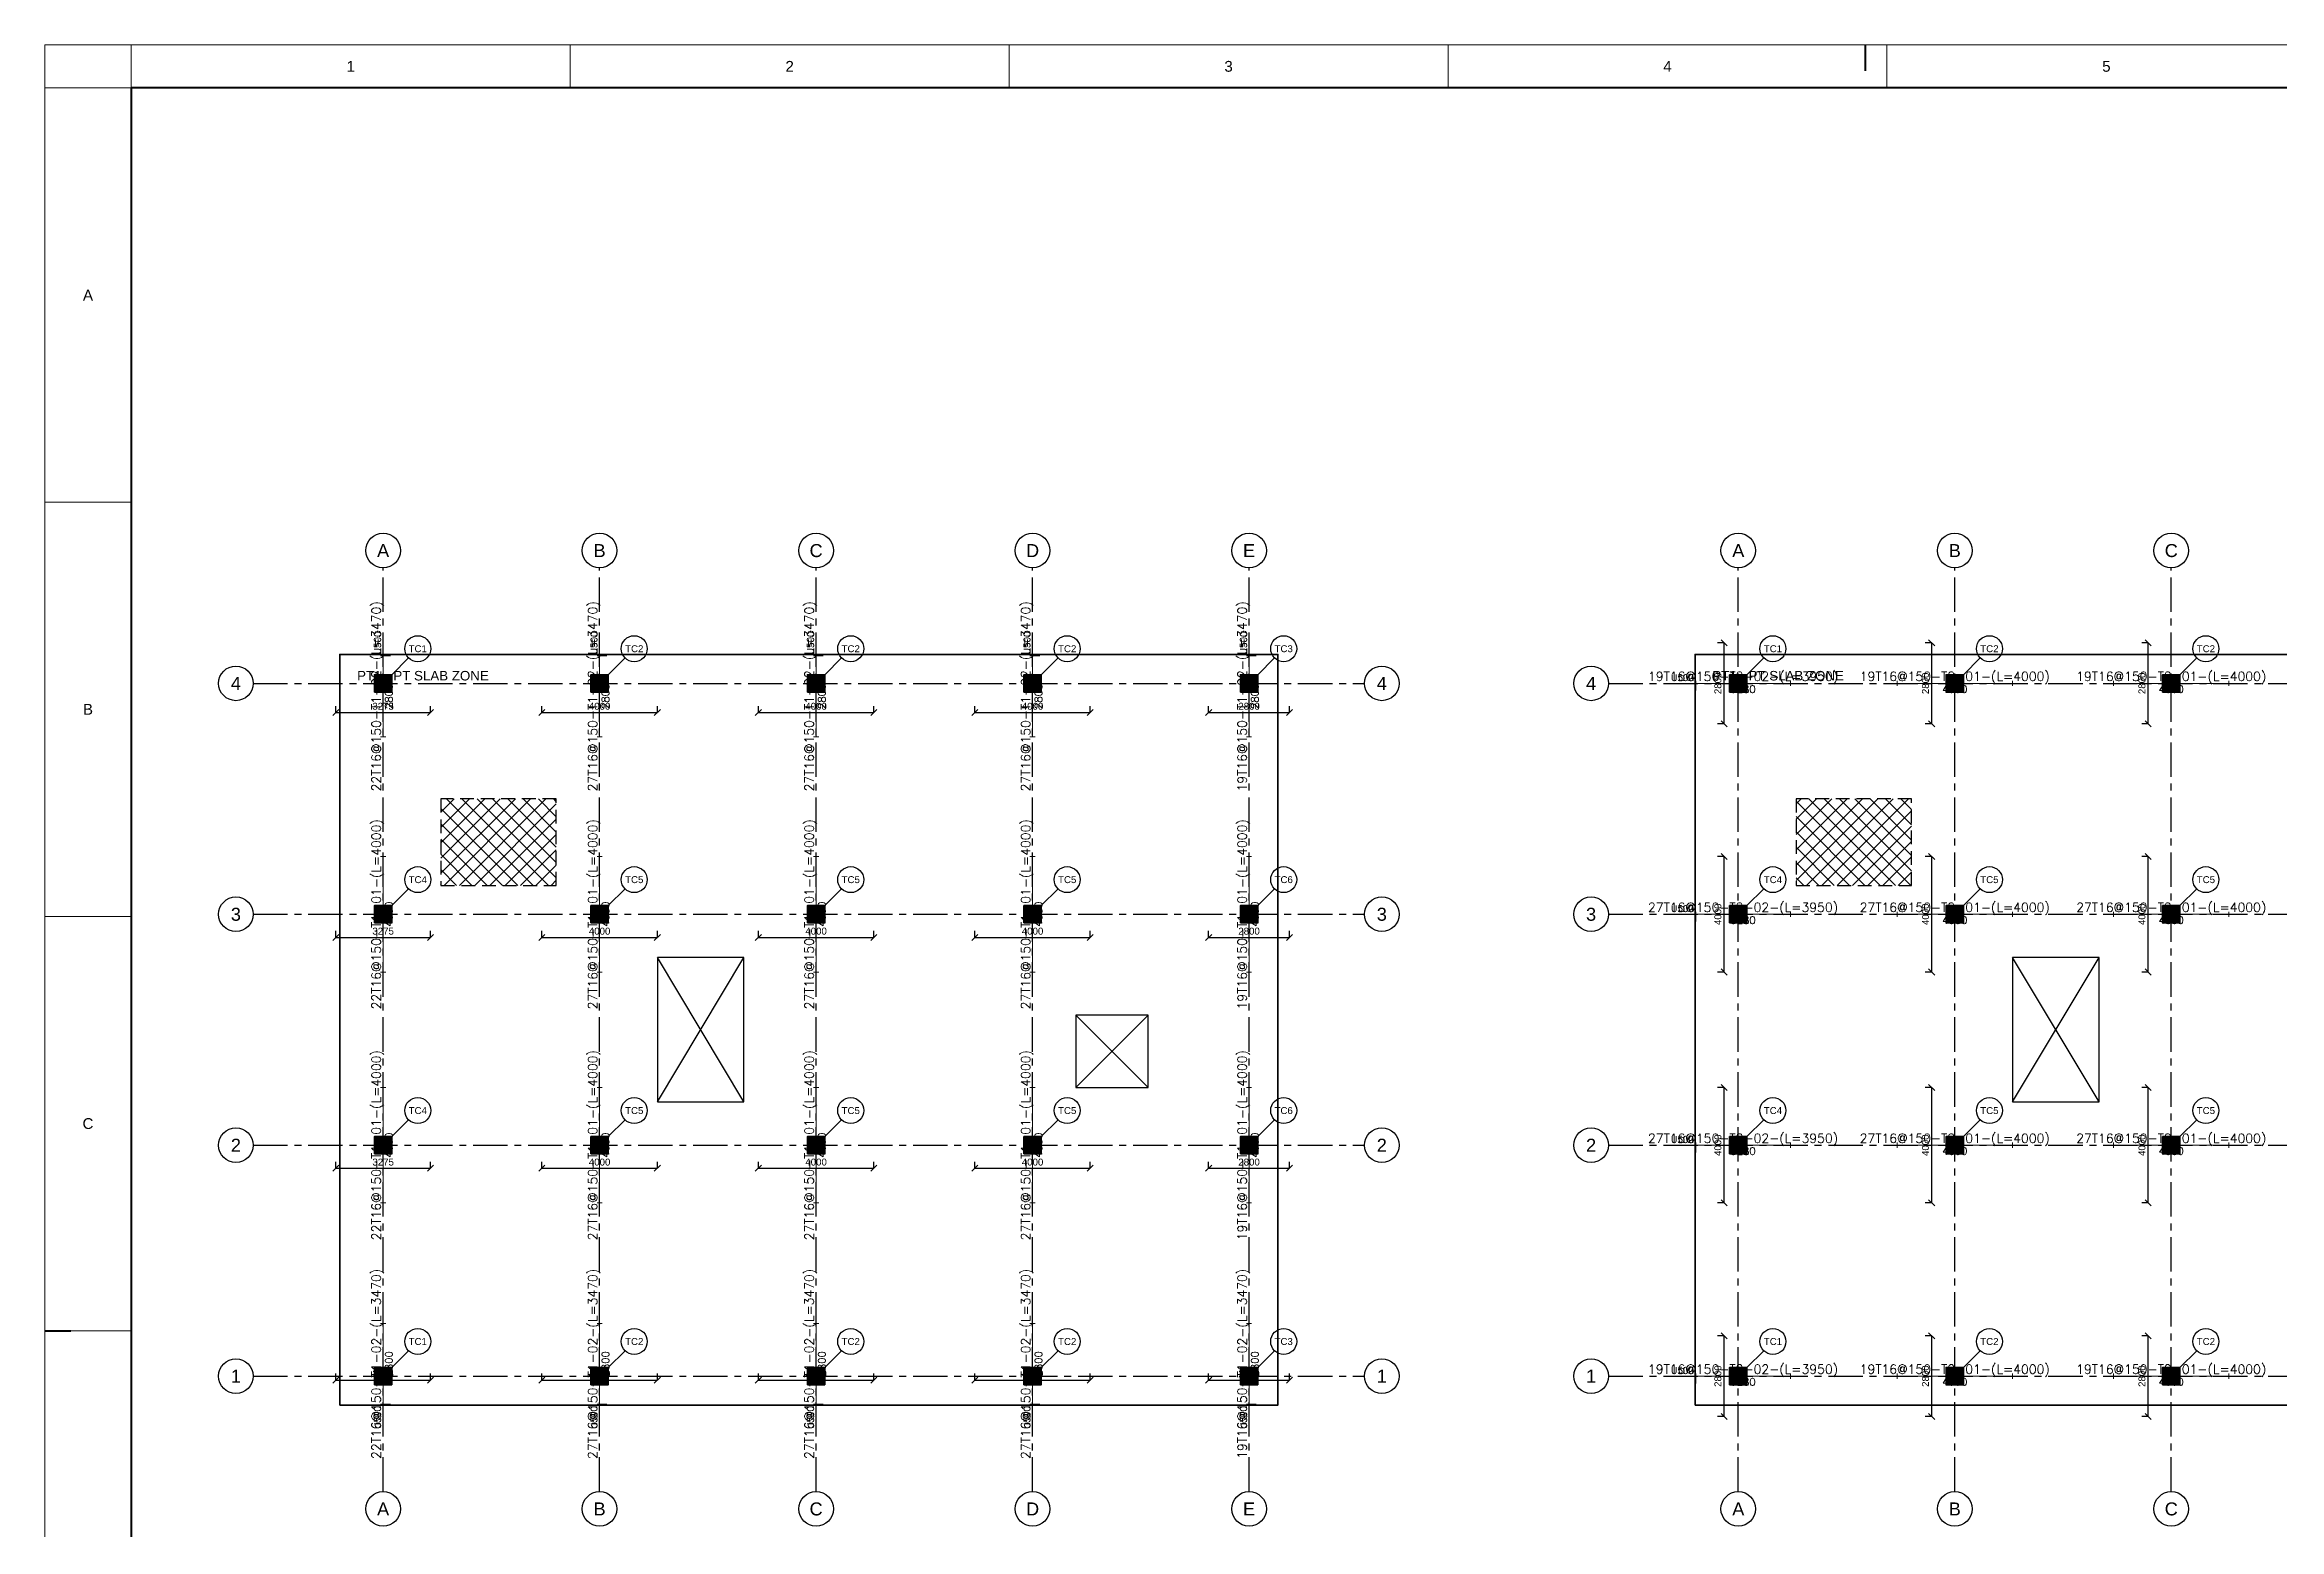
# Model space of a CAD drawing. Header units: millimetres. Extents: x 0 to 126150, y 0 to 89100.
# Drawn here: x 0 to 77418, y 37669 to 89100 of the extents above; entities that cross this region are included whole.
import ezdxf
from ezdxf.enums import TextEntityAlignment as Align

# ---------------------------------------------------------------- set-up
doc = ezdxf.new("R2010")
doc.units = ezdxf.units.MM
doc.header["$LTSCALE"] = 37.5
for name, pattern in [('CENTER', [50.8, 31.75, -6.35, 6.35, -6.35]), ('DASHDOT', [25.4, 12.7, -6.35, 0, -6.35]), ('DASHED', [19.05, 12.7, -6.35])]:
    doc.linetypes.add(name, pattern=pattern)
doc.layers.get('0').update_dxf_attribs({"linetype": 'CONTINUOUS'})
for name, color, linetype in [('SPAN-CALLOUT', 3, 'CONTINUOUS'), ('SPAN-COL-HATCH', 8, 'CONTINUOUS'), ('SPAN-DIM', 8, 'CONTINUOUS'), ('SPAN-GRID', 8, 'CENTER'), ('SPAN-GRID-BUBBLE', 8, 'CONTINUOUS'), ('SPAN-OPENING', 6, 'CONTINUOUS'), ('SPAN-PT-ZONE', 4, 'DASHDOT'), ('SPAN-RB-TEXT', 7, 'CONTINUOUS'), ('SPAN-TEXT', 7, 'CONTINUOUS'), ('SPAN-VOID', 30, 'DASHED'), ('SPAN-VOID-HATCH', 30, 'CONTINUOUS')]:
    doc.layers.add(name, color=color, linetype=linetype)
for name, color, linetype, lineweight in [('SPAN-COL', 7, 'CONTINUOUS', 35), ('SPAN-RB-T1', 6, 'CONTINUOUS', 20), ('SPAN-RB-T2', 6, 'CONTINUOUS', 20), ('SPAN-SHEET-FRAME', 7, 'CONTINUOUS', 50), ('SPAN-SLAB-EDGE', 3, 'CONTINUOUS', 35)]:
    doc.layers.add(name, color=color, linetype=linetype, lineweight=lineweight)
doc.styles.add('SPAN-REBAR', font='romans.shx')
doc.styles.get("Standard").update_dxf_attribs({"font": 'arial.ttf'})

# ---------------------------------------------------------------- blocks, each defined once
blk = doc.blocks.new('FRAMING_REBAR_ADDITIONAL_AT_COLUMNS_L02')
at = {"layer": 'SPAN-COL-HATCH'}
h = blk.add_hatch(color=256, dxfattribs=at)
h.dxf.hatch_style = 1
h.paths.add_polyline_path([(11425, 66675), (12025, 66675), (12025, 67275), (11425, 67275)])
h = blk.add_hatch(color=256, dxfattribs=at)
h.dxf.hatch_style = 1
h.paths.add_polyline_path([(18925, 66675), (19525, 66675), (19525, 67275), (18925, 67275)])
h = blk.add_hatch(color=256, dxfattribs=at)
h.dxf.hatch_style = 1
h.paths.add_polyline_path([(26425, 66675), (27025, 66675), (27025, 67275), (26425, 67275)])
h = blk.add_hatch(color=256, dxfattribs=at)
h.dxf.hatch_style = 1
h.paths.add_polyline_path([(33925, 66675), (34525, 66675), (34525, 67275), (33925, 67275)])
h = blk.add_hatch(color=256, dxfattribs=at)
h.dxf.hatch_style = 1
h.paths.add_polyline_path([(41425, 66675), (42025, 66675), (42025, 67275), (41425, 67275)])
h = blk.add_hatch(color=256, dxfattribs=at)
h.dxf.hatch_style = 1
h.paths.add_polyline_path([(58375, 66675), (58975, 66675), (58975, 67275), (58375, 67275)])
h = blk.add_hatch(color=256, dxfattribs=at)
h.dxf.hatch_style = 1
h.paths.add_polyline_path([(65875, 66675), (66475, 66675), (66475, 67275), (65875, 67275)])
h = blk.add_hatch(color=256, dxfattribs=at)
h.dxf.hatch_style = 1
h.paths.add_polyline_path([(73375, 66675), (73975, 66675), (73975, 67275), (73375, 67275)])
h = blk.add_hatch(color=256, dxfattribs=at)
h.dxf.hatch_style = 1
h.paths.add_polyline_path([(11425, 58675), (12025, 58675), (12025, 59275), (11425, 59275)])
h = blk.add_hatch(color=256, dxfattribs=at)
h.dxf.hatch_style = 1
h.paths.add_polyline_path([(18925, 58675), (19525, 58675), (19525, 59275), (18925, 59275)])
h = blk.add_hatch(color=256, dxfattribs=at)
h.dxf.hatch_style = 1
h.paths.add_polyline_path([(26425, 58675), (27025, 58675), (27025, 59275), (26425, 59275)])
h = blk.add_hatch(color=256, dxfattribs=at)
h.dxf.hatch_style = 1
h.paths.add_polyline_path([(33925, 58675), (34525, 58675), (34525, 59275), (33925, 59275)])
h = blk.add_hatch(color=256, dxfattribs=at)
h.dxf.hatch_style = 1
h.paths.add_polyline_path([(41425, 58675), (42025, 58675), (42025, 59275), (41425, 59275)])
h = blk.add_hatch(color=256, dxfattribs=at)
h.dxf.hatch_style = 1
h.paths.add_polyline_path([(58375, 58675), (58975, 58675), (58975, 59275), (58375, 59275)])
h = blk.add_hatch(color=256, dxfattribs=at)
h.dxf.hatch_style = 1
h.paths.add_polyline_path([(65875, 58675), (66475, 58675), (66475, 59275), (65875, 59275)])
h = blk.add_hatch(color=256, dxfattribs=at)
h.dxf.hatch_style = 1
h.paths.add_polyline_path([(73375, 58675), (73975, 58675), (73975, 59275), (73375, 59275)])
h = blk.add_hatch(color=256, dxfattribs=at)
h.dxf.hatch_style = 1
h.paths.add_polyline_path([(11425, 50675), (12025, 50675), (12025, 51275), (11425, 51275)])
h = blk.add_hatch(color=256, dxfattribs=at)
h.dxf.hatch_style = 1
h.paths.add_polyline_path([(18925, 50675), (19525, 50675), (19525, 51275), (18925, 51275)])
h = blk.add_hatch(color=256, dxfattribs=at)
h.dxf.hatch_style = 1
h.paths.add_polyline_path([(26425, 50675), (27025, 50675), (27025, 51275), (26425, 51275)])
h = blk.add_hatch(color=256, dxfattribs=at)
h.dxf.hatch_style = 1
h.paths.add_polyline_path([(33925, 50675), (34525, 50675), (34525, 51275), (33925, 51275)])
h = blk.add_hatch(color=256, dxfattribs=at)
h.dxf.hatch_style = 1
h.paths.add_polyline_path([(41425, 50675), (42025, 50675), (42025, 51275), (41425, 51275)])
h = blk.add_hatch(color=256, dxfattribs=at)
h.dxf.hatch_style = 1
h.paths.add_polyline_path([(58375, 50675), (58975, 50675), (58975, 51275), (58375, 51275)])
h = blk.add_hatch(color=256, dxfattribs=at)
h.dxf.hatch_style = 1
h.paths.add_polyline_path([(65875, 50675), (66475, 50675), (66475, 51275), (65875, 51275)])
h = blk.add_hatch(color=256, dxfattribs=at)
h.dxf.hatch_style = 1
h.paths.add_polyline_path([(73375, 50675), (73975, 50675), (73975, 51275), (73375, 51275)])
h = blk.add_hatch(color=256, dxfattribs=at)
h.dxf.hatch_style = 1
h.paths.add_polyline_path([(11425, 42675), (12025, 42675), (12025, 43275), (11425, 43275)])
h = blk.add_hatch(color=256, dxfattribs=at)
h.dxf.hatch_style = 1
h.paths.add_polyline_path([(18925, 42675), (19525, 42675), (19525, 43275), (18925, 43275)])
h = blk.add_hatch(color=256, dxfattribs=at)
h.dxf.hatch_style = 1
h.paths.add_polyline_path([(26425, 42675), (27025, 42675), (27025, 43275), (26425, 43275)])
h = blk.add_hatch(color=256, dxfattribs=at)
h.dxf.hatch_style = 1
h.paths.add_polyline_path([(33925, 42675), (34525, 42675), (34525, 43275), (33925, 43275)])
h = blk.add_hatch(color=256, dxfattribs=at)
h.dxf.hatch_style = 1
h.paths.add_polyline_path([(41425, 42675), (42025, 42675), (42025, 43275), (41425, 43275)])
h = blk.add_hatch(color=256, dxfattribs=at)
h.dxf.hatch_style = 1
h.paths.add_polyline_path([(58375, 42675), (58975, 42675), (58975, 43275), (58375, 43275)])
h = blk.add_hatch(color=256, dxfattribs=at)
h.dxf.hatch_style = 1
h.paths.add_polyline_path([(65875, 42675), (66475, 42675), (66475, 43275), (65875, 43275)])
h = blk.add_hatch(color=256, dxfattribs=at)
h.dxf.hatch_style = 1
h.paths.add_polyline_path([(73375, 42675), (73975, 42675), (73975, 43275), (73375, 43275)])
at = {"layer": 'SPAN-VOID-HATCH'}
h = blk.add_hatch(dxfattribs=at)
h.set_pattern_fill('ANSI37', color=256, scale=118.11)
h.paths.add_polyline_path([(13725, 59975), (17725, 59975), (17725, 62975), (13725, 62975)])
h = blk.add_hatch(dxfattribs=at)
h.set_pattern_fill('ANSI37', color=256, scale=118.11)
h.paths.add_polyline_path([(60675, 59975), (64675, 59975), (64675, 62975), (60675, 62975)])
at = {"layer": 'SPAN-CALLOUT'}
for p, q in [((12606.802, 67856.802), (12025, 67275)), ((20106.802, 67856.802), (19525, 67275)), ((27606.802, 67856.802), (27025, 67275)), ((35106.802, 67856.802), (34525, 67275)), ((42606.802, 67856.802), (42025, 67275)), ((59556.802, 67856.802), (58975, 67275)), ((67056.802, 67856.802), (66475, 67275)), ((74556.802, 67856.802), (73975, 67275)), ((12606.802, 59856.802), (12025, 59275)), ((20106.802, 59856.802), (19525, 59275)), ((27606.802, 59856.802), (27025, 59275)), ((35106.802, 59856.802), (34525, 59275)), ((42606.802, 59856.802), (42025, 59275)), ((59556.802, 59856.802), (58975, 59275)), ((67056.802, 59856.802), (66475, 59275)), ((74556.802, 59856.802), (73975, 59275)), ((12606.802, 51856.802), (12025, 51275)), ((20106.802, 51856.802), (19525, 51275)), ((27606.802, 51856.802), (27025, 51275)), ((35106.802, 51856.802), (34525, 51275)), ((42606.802, 51856.802), (42025, 51275)), ((59556.802, 51856.802), (58975, 51275)), ((67056.802, 51856.802), (66475, 51275)), ((74556.802, 51856.802), (73975, 51275)), ((12606.802, 43856.802), (12025, 43275)), ((20106.802, 43856.802), (19525, 43275)), ((27606.802, 43856.802), (27025, 43275)), ((35106.802, 43856.802), (34525, 43275)), ((42606.802, 43856.802), (42025, 43275)), ((59556.802, 43856.802), (58975, 43275)), ((67056.802, 43856.802), (66475, 43275)), ((74556.802, 43856.802), (73975, 43275))]:
    blk.add_line(p, q, dxfattribs=at)
for centre in [(12925, 68175), (20425, 68175), (27925, 68175), (35425, 68175), (42925, 68175), (59875, 68175), (67375, 68175), (74875, 68175), (12925, 60175), (20425, 60175), (27925, 60175), (35425, 60175), (42925, 60175), (59875, 60175), (67375, 60175), (74875, 60175), (12925, 52175), (20425, 52175), (27925, 52175), (35425, 52175), (42925, 52175), (59875, 52175), (67375, 52175), (74875, 52175), (12925, 44175), (20425, 44175), (27925, 44175), (35425, 44175), (42925, 44175), (59875, 44175), (67375, 44175), (74875, 44175)]:
    blk.add_circle(centre, 450, dxfattribs=at)
at = {"layer": 'SPAN-COL'}
for points in [[(11425, 66675), (12025, 66675), (12025, 67275), (11425, 67275)], [(18925, 66675), (19525, 66675), (19525, 67275), (18925, 67275)], [(26425, 66675), (27025, 66675), (27025, 67275), (26425, 67275)], [(33925, 66675), (34525, 66675), (34525, 67275), (33925, 67275)], [(41425, 66675), (42025, 66675), (42025, 67275), (41425, 67275)], [(58375, 66675), (58975, 66675), (58975, 67275), (58375, 67275)], [(65875, 66675), (66475, 66675), (66475, 67275), (65875, 67275)], [(73375, 66675), (73975, 66675), (73975, 67275), (73375, 67275)], [(11425, 58675), (12025, 58675), (12025, 59275), (11425, 59275)], [(18925, 58675), (19525, 58675), (19525, 59275), (18925, 59275)], [(26425, 58675), (27025, 58675), (27025, 59275), (26425, 59275)], [(33925, 58675), (34525, 58675), (34525, 59275), (33925, 59275)], [(41425, 58675), (42025, 58675), (42025, 59275), (41425, 59275)], [(58375, 58675), (58975, 58675), (58975, 59275), (58375, 59275)], [(65875, 58675), (66475, 58675), (66475, 59275), (65875, 59275)], [(73375, 58675), (73975, 58675), (73975, 59275), (73375, 59275)], [(11425, 50675), (12025, 50675), (12025, 51275), (11425, 51275)], [(18925, 50675), (19525, 50675), (19525, 51275), (18925, 51275)], [(26425, 50675), (27025, 50675), (27025, 51275), (26425, 51275)], [(33925, 50675), (34525, 50675), (34525, 51275), (33925, 51275)], [(41425, 50675), (42025, 50675), (42025, 51275), (41425, 51275)], [(58375, 50675), (58975, 50675), (58975, 51275), (58375, 51275)], [(65875, 50675), (66475, 50675), (66475, 51275), (65875, 51275)], [(73375, 50675), (73975, 50675), (73975, 51275), (73375, 51275)], [(11425, 42675), (12025, 42675), (12025, 43275), (11425, 43275)], [(18925, 42675), (19525, 42675), (19525, 43275), (18925, 43275)], [(26425, 42675), (27025, 42675), (27025, 43275), (26425, 43275)], [(33925, 42675), (34525, 42675), (34525, 43275), (33925, 43275)], [(41425, 42675), (42025, 42675), (42025, 43275), (41425, 43275)], [(58375, 42675), (58975, 42675), (58975, 43275), (58375, 43275)], [(65875, 42675), (66475, 42675), (66475, 43275), (65875, 43275)], [(73375, 42675), (73975, 42675), (73975, 43275), (73375, 43275)]]:
    blk.add_lwpolyline(points, close=True, dxfattribs=at)
at = {"layer": 'SPAN-DIM'}
for p, q in [((58182.5, 68375), (57957.5, 68375)), ((58287.5, 68270), (58077.5, 68480)), ((58182.5, 65575), (58182.5, 68375)), ((65375, 68375), (65150, 68375)), ((65480, 68270), (65270, 68480)), ((65375, 65575), (65375, 68375)), ((72875, 68375), (72650, 68375)), ((72980, 68270), (72770, 68480)), ((72875, 65575), (72875, 68375)), ((9982.5, 65860), (10192.5, 66070)), ((10087.5, 65965), (10087.5, 66190)), ((10087.5, 65965), (13362.5, 65965)), ((13257.5, 65860), (13467.5, 66070)), ((13362.5, 65965), (13362.5, 66190)), ((17120, 65860), (17330, 66070)), ((17225, 65965), (17225, 66190)), ((17225, 65965), (21225, 65965)), ((21120, 65860), (21330, 66070)), ((21225, 65965), (21225, 66190)), ((24620, 65860), (24830, 66070)), ((24725, 65965), (24725, 66190)), ((24725, 65965), (28725, 65965)), ((28620, 65860), (28830, 66070)), ((28725, 65965), (28725, 66190)), ((32120, 65860), (32330, 66070)), ((32225, 65965), (32225, 66190)), ((32225, 65965), (36225, 65965)), ((36120, 65860), (36330, 66070)), ((36225, 65965), (36225, 66190)), ((40220, 65860), (40430, 66070)), ((40325, 65965), (40325, 66190)), ((40325, 65965), (43125, 65965)), ((43020, 65860), (43230, 66070)), ((43125, 65965), (43125, 66190)), ((58182.5, 65575), (57957.5, 65575)), ((58287.5, 65470), (58077.5, 65680)), ((65375, 65575), (65150, 65575)), ((65480, 65470), (65270, 65680)), ((72875, 65575), (72650, 65575)), ((72980, 65470), (72770, 65680)), ((58182.5, 60975), (57957.5, 60975)), ((58287.5, 60870), (58077.5, 61080)), ((58182.5, 56975), (58182.5, 60975)), ((65375, 60975), (65150, 60975)), ((65480, 60870), (65270, 61080)), ((65375, 56975), (65375, 60975)), ((72875, 60975), (72650, 60975)), ((72980, 60870), (72770, 61080)), ((72875, 56975), (72875, 60975)), ((9982.5, 58070), (10192.5, 58280)), ((10087.5, 58175), (10087.5, 58400)), ((10087.5, 58175), (13362.5, 58175)), ((13257.5, 58070), (13467.5, 58280)), ((13362.5, 58175), (13362.5, 58400)), ((17120, 58070), (17330, 58280)), ((17225, 58175), (17225, 58400)), ((17225, 58175), (21225, 58175)), ((21120, 58070), (21330, 58280)), ((21225, 58175), (21225, 58400)), ((24620, 58070), (24830, 58280)), ((24725, 58175), (24725, 58400)), ((24725, 58175), (28725, 58175)), ((28620, 58070), (28830, 58280)), ((28725, 58175), (28725, 58400)), ((32120, 58070), (32330, 58280)), ((32225, 58175), (32225, 58400)), ((32225, 58175), (36225, 58175)), ((36120, 58070), (36330, 58280)), ((36225, 58175), (36225, 58400)), ((40220, 58070), (40430, 58280)), ((40325, 58175), (40325, 58400)), ((40325, 58175), (43125, 58175)), ((43020, 58070), (43230, 58280)), ((43125, 58175), (43125, 58400)), ((58182.5, 56975), (57957.5, 56975)), ((58287.5, 56870), (58077.5, 57080)), ((65375, 56975), (65150, 56975)), ((65480, 56870), (65270, 57080)), ((72875, 56975), (72650, 56975)), ((72980, 56870), (72770, 57080)), ((58182.5, 52975), (57957.5, 52975)), ((58287.5, 52870), (58077.5, 53080)), ((58182.5, 48975), (58182.5, 52975)), ((65375, 52975), (65150, 52975)), ((65480, 52870), (65270, 53080)), ((65375, 48975), (65375, 52975)), ((72875, 52975), (72650, 52975)), ((72980, 52870), (72770, 53080)), ((72875, 48975), (72875, 52975)), ((10087.5, 50175), (10087.5, 50400)), ((13362.5, 50175), (13362.5, 50400)), ((17225, 50175), (17225, 50400)), ((21225, 50175), (21225, 50400)), ((24725, 50175), (24725, 50400)), ((28725, 50175), (28725, 50400)), ((32225, 50175), (32225, 50400)), ((36225, 50175), (36225, 50400)), ((40325, 50175), (40325, 50400)), ((43125, 50175), (43125, 50400)), ((9982.5, 50070), (10192.5, 50280)), ((10087.5, 50175), (13362.5, 50175)), ((13257.5, 50070), (13467.5, 50280)), ((17120, 50070), (17330, 50280)), ((17225, 50175), (21225, 50175)), ((21120, 50070), (21330, 50280)), ((24620, 50070), (24830, 50280)), ((24725, 50175), (28725, 50175)), ((28620, 50070), (28830, 50280)), ((32120, 50070), (32330, 50280)), ((32225, 50175), (36225, 50175)), ((36120, 50070), (36330, 50280)), ((40220, 50070), (40430, 50280)), ((40325, 50175), (43125, 50175)), ((43020, 50070), (43230, 50280)), ((58182.5, 48975), (57957.5, 48975)), ((58287.5, 48870), (58077.5, 49080)), ((65375, 48975), (65150, 48975)), ((65480, 48870), (65270, 49080)), ((72875, 48975), (72650, 48975)), ((72980, 48870), (72770, 49080)), ((58182.5, 44375), (57957.5, 44375)), ((58287.5, 44270), (58077.5, 44480)), ((58182.5, 41575), (58182.5, 44375)), ((65375, 44375), (65150, 44375)), ((65480, 44270), (65270, 44480)), ((65375, 41575), (65375, 44375)), ((72875, 44375), (72650, 44375)), ((72980, 44270), (72770, 44480)), ((72875, 41575), (72875, 44375)), ((9982.5, 42735), (10192.5, 42945)), ((10087.5, 42840), (10087.5, 43065)), ((10087.5, 42840), (13362.5, 42840)), ((13257.5, 42735), (13467.5, 42945)), ((13362.5, 42840), (13362.5, 43065)), ((17120, 42735), (17330, 42945)), ((17225, 42840), (17225, 43065)), ((17225, 42840), (21225, 42840)), ((21120, 42735), (21330, 42945)), ((21225, 42840), (21225, 43065)), ((24620, 42735), (24830, 42945)), ((24725, 42840), (24725, 43065)), ((24725, 42840), (28725, 42840)), ((28620, 42735), (28830, 42945)), ((28725, 42840), (28725, 43065)), ((32120, 42735), (32330, 42945)), ((32225, 42840), (32225, 43065)), ((32225, 42840), (36225, 42840)), ((36120, 42735), (36330, 42945)), ((36225, 42840), (36225, 43065)), ((40220, 42735), (40430, 42945)), ((40325, 42840), (40325, 43065)), ((40325, 42840), (43125, 42840)), ((43020, 42735), (43230, 42945)), ((43125, 42840), (43125, 43065)), ((58182.5, 41575), (57957.5, 41575)), ((58287.5, 41470), (58077.5, 41680)), ((65375, 41575), (65150, 41575)), ((65480, 41470), (65270, 41680)), ((72875, 41575), (72650, 41575)), ((72980, 41470), (72770, 41680))]:
    blk.add_line(p, q, dxfattribs=at)
at = {"layer": 'SPAN-GRID'}
for p, q in [((11725, 38975), (11725, 70975)), ((19225, 38975), (19225, 70975)), ((26725, 38975), (26725, 70975)), ((34225, 38975), (34225, 70975)), ((41725, 38975), (41725, 70975)), ((58675, 38975), (58675, 70975)), ((66175, 38975), (66175, 70975)), ((73675, 38975), (73675, 70975)), ((7225, 66975), (45725, 66975)), ((54175, 66975), (92675, 66975)), ((7225, 58975), (45725, 58975)), ((54175, 58975), (92675, 58975)), ((7225, 50975), (45725, 50975)), ((54175, 50975), (92675, 50975)), ((7225, 42975), (45725, 42975)), ((54175, 42975), (92675, 42975))]:
    blk.add_line(p, q, dxfattribs=at)
at = {"layer": 'SPAN-GRID-BUBBLE'}
for centre in [(11725, 71575), (19225, 71575), (26725, 71575), (34225, 71575), (41725, 71575), (58675, 71575), (66175, 71575), (73675, 71575), (6625, 66975), (46325, 66975), (53575, 66975), (6625, 58975), (46325, 58975), (53575, 58975), (6625, 50975), (46325, 50975), (53575, 50975), (6625, 42975), (46325, 42975), (53575, 42975), (11725, 38375), (19225, 38375), (26725, 38375), (34225, 38375), (41725, 38375), (58675, 38375), (66175, 38375), (73675, 38375)]:
    blk.add_circle(centre, 600, dxfattribs=at)
at = {"layer": 'SPAN-OPENING'}
for p, q in [((21225, 52475), (24225, 57475)), ((24225, 52475), (21225, 57475)), ((68175, 52475), (71175, 57475)), ((71175, 52475), (68175, 57475)), ((35725, 52975), (38225, 55475)), ((38225, 52975), (35725, 55475))]:
    blk.add_line(p, q, dxfattribs=at)
for points in [[(21225, 52475), (24225, 52475), (24225, 57475), (21225, 57475)], [(68175, 52475), (71175, 52475), (71175, 57475), (68175, 57475)], [(35725, 52975), (38225, 52975), (38225, 55475), (35725, 55475)]]:
    blk.add_lwpolyline(points, close=True, dxfattribs=at)
at = {"layer": 'SPAN-PT-ZONE'}
for points in [[(10225, 41975), (42725, 41975), (42725, 67975), (10225, 67975)], [(57175, 41975), (89675, 41975), (89675, 67975), (57175, 67975)]]:
    blk.add_lwpolyline(points, close=True, dxfattribs=at)
at = {"layer": 'SPAN-RB-T1'}
for p, q in [((11815, 67925), (11635, 67925)), ((11725, 65125), (11725, 67925)), ((11725, 67925), (11975, 67925)), ((19315, 67925), (19135, 67925)), ((19225, 65125), (19225, 67925)), ((19225, 67925), (19475, 67925)), ((26815, 67925), (26635, 67925)), ((26725, 65125), (26725, 67925)), ((26725, 67925), (26975, 67925)), ((34315, 67925), (34135, 67925)), ((34225, 65125), (34225, 67925)), ((34225, 67925), (34475, 67925)), ((41815, 67925), (41635, 67925)), ((41725, 65125), (41725, 67925)), ((41725, 67925), (41975, 67925)), ((11815, 65125), (11635, 65125)), ((19315, 65125), (19135, 65125)), ((26815, 65125), (26635, 65125)), ((34315, 65125), (34135, 65125)), ((41815, 65125), (41635, 65125)), ((11815, 60975), (11635, 60975)), ((11725, 56975), (11725, 60975)), ((19315, 60975), (19135, 60975)), ((19225, 56975), (19225, 60975)), ((26815, 60975), (26635, 60975)), ((26725, 56975), (26725, 60975)), ((34315, 60975), (34135, 60975)), ((34225, 56975), (34225, 60975)), ((41815, 60975), (41635, 60975)), ((41725, 56975), (41725, 60975)), ((11815, 56975), (11635, 56975)), ((19315, 56975), (19135, 56975)), ((26815, 56975), (26635, 56975)), ((34315, 56975), (34135, 56975)), ((41815, 56975), (41635, 56975)), ((11815, 52975), (11635, 52975)), ((11725, 48975), (11725, 52975)), ((19315, 52975), (19135, 52975)), ((19225, 48975), (19225, 52975)), ((26815, 52975), (26635, 52975)), ((26725, 48975), (26725, 52975)), ((34315, 52975), (34135, 52975)), ((34225, 48975), (34225, 52975)), ((41815, 52975), (41635, 52975)), ((41725, 48975), (41725, 52975)), ((11815, 48975), (11635, 48975)), ((19315, 48975), (19135, 48975)), ((26815, 48975), (26635, 48975)), ((34315, 48975), (34135, 48975)), ((41815, 48975), (41635, 48975)), ((11815, 44800), (11635, 44800)), ((11725, 42000), (11725, 44800)), ((19315, 44800), (19135, 44800)), ((19225, 42000), (19225, 44800)), ((26815, 44800), (26635, 44800)), ((26725, 42000), (26725, 44800)), ((34315, 44800), (34135, 44800)), ((34225, 42000), (34225, 44800)), ((41815, 44800), (41635, 44800)), ((41725, 42000), (41725, 44800)), ((11815, 42000), (11635, 42000)), ((11725, 42000), (11975, 42000)), ((19315, 42000), (19135, 42000)), ((19225, 42000), (19475, 42000)), ((26815, 42000), (26635, 42000)), ((26725, 42000), (26975, 42000)), ((34315, 42000), (34135, 42000)), ((34225, 42000), (34475, 42000)), ((41815, 42000), (41635, 42000)), ((41725, 42000), (41975, 42000))]:
    blk.add_line(p, q, dxfattribs=at)
at = {"layer": 'SPAN-RB-T2'}
for p, q in [((57200, 66885), (57200, 67065)), ((57200, 66975), (60480, 66975)), ((57200, 66975), (57200, 66725)), ((60480, 66885), (60480, 67065)), ((64175, 66885), (64175, 67065)), ((64175, 66975), (68175, 66975)), ((68175, 66885), (68175, 67065)), ((71675, 66885), (71675, 67065)), ((71675, 66975), (75675, 66975)), ((75675, 66885), (75675, 67065)), ((57200, 58885), (57200, 59065)), ((57200, 58975), (60480, 58975)), ((57200, 58975), (57200, 58725)), ((60480, 58885), (60480, 59065)), ((64175, 58885), (64175, 59065)), ((64175, 58975), (68175, 58975)), ((68175, 58885), (68175, 59065)), ((71675, 58885), (71675, 59065)), ((71675, 58975), (75675, 58975)), ((75675, 58885), (75675, 59065)), ((57200, 50885), (57200, 51065)), ((57200, 50975), (60480, 50975)), ((57200, 50975), (57200, 50725)), ((60480, 50885), (60480, 51065)), ((64175, 50885), (64175, 51065)), ((64175, 50975), (68175, 50975)), ((68175, 50885), (68175, 51065)), ((71675, 50885), (71675, 51065)), ((71675, 50975), (75675, 50975)), ((75675, 50885), (75675, 51065)), ((57200, 42885), (57200, 43065)), ((57200, 42975), (60480, 42975)), ((57200, 42975), (57200, 42725)), ((60480, 42885), (60480, 43065)), ((64175, 42885), (64175, 43065)), ((64175, 42975), (68175, 42975)), ((68175, 42885), (68175, 43065)), ((71675, 42885), (71675, 43065)), ((71675, 42975), (75675, 42975)), ((75675, 42885), (75675, 43065))]:
    blk.add_line(p, q, dxfattribs=at)
at = {"layer": 'SPAN-SHEET-FRAME', "lineweight": 13}
for p, q in [((3000, 87600), (3000, 89100)), ((18206.25, 87600), (18206.25, 89100)), ((33412.5, 87600), (33412.5, 89100)), ((48618.75, 87600), (48618.75, 89100)), ((63825, 87600), (63825, 89100)), ((0, 87600), (3000, 87600)), ((0, 73250), (3000, 73250)), ((0, 58900), (3000, 58900)), ((0, 44550), (3000, 44550))]:
    blk.add_line(p, q, dxfattribs=at)
at = {"layer": 'SPAN-SHEET-FRAME'}
for p, q in [((63075, 89100), (63075, 88200)), ((0, 44550), (900, 44550))]:
    blk.add_line(p, q, dxfattribs=at)
at = {"layer": 'SPAN-SHEET-FRAME', "lineweight": 13}
blk.add_lwpolyline([(0, 0), (126150, 0), (126150, 89100), (0, 89100)], close=True, dxfattribs=at)
at = {"layer": 'SPAN-SHEET-FRAME'}
blk.add_lwpolyline([(3000, 1500), (124650, 1500), (124650, 87600), (3000, 87600)], close=True, dxfattribs=at)
at = {"layer": 'SPAN-SLAB-EDGE', "color": 3}
for points in [[(10225, 41975), (42725, 41975), (42725, 67975), (10225, 67975)], [(57175, 41975), (89675, 41975), (89675, 67975), (57175, 67975)]]:
    blk.add_lwpolyline(points, close=True, dxfattribs=at)
at = {"layer": 'SPAN-VOID'}
for points in [[(13725, 59975), (17725, 59975), (17725, 62975), (13725, 62975)], [(60675, 59975), (64675, 59975), (64675, 62975), (60675, 62975)]]:
    blk.add_lwpolyline(points, close=True, dxfattribs=at)
at = {"layer": 'SPAN-CALLOUT'}
for s, p in [('TC1', (12925, 68175)), ('TC2', (20425, 68175)), ('TC2', (27925, 68175)), ('TC2', (35425, 68175)), ('TC3', (42925, 68175)), ('TC1', (59875, 68175)), ('TC2', (67375, 68175)), ('TC2', (74875, 68175)), ('TC4', (12925, 60175)), ('TC5', (20425, 60175)), ('TC5', (27925, 60175)), ('TC5', (35425, 60175)), ('TC6', (42925, 60175)), ('TC4', (59875, 60175)), ('TC5', (67375, 60175)), ('TC5', (74875, 60175)), ('TC4', (12925, 52175)), ('TC5', (20425, 52175)), ('TC5', (27925, 52175)), ('TC5', (35425, 52175)), ('TC6', (42925, 52175)), ('TC4', (59875, 52175)), ('TC5', (67375, 52175)), ('TC5', (74875, 52175)), ('TC1', (12925, 44175)), ('TC2', (20425, 44175)), ('TC2', (27925, 44175)), ('TC2', (35425, 44175)), ('TC3', (42925, 44175)), ('TC1', (59875, 44175)), ('TC2', (67375, 44175)), ('TC2', (74875, 44175))]:
    blk.add_text(s, height=240, dxfattribs=at).set_placement(p, align=Align.MIDDLE_CENTER)
at = {"layer": 'SPAN-DIM'}
for s, p in [('2800', (58086.5, 66975)), ('2800', (65279, 66975)), ('2800', (72779, 66975)), ('4000', (58086.5, 58975)), ('4000', (65279, 58975)), ('4000', (72779, 58975)), ('4000', (58086.5, 50975)), ('4000', (65279, 50975)), ('4000', (72779, 50975)), ('2800', (58086.5, 42975)), ('2800', (65279, 42975)), ('2800', (72779, 42975))]:
    blk.add_text(s, height=240, rotation=90, dxfattribs=at).set_placement(p, align=Align.CENTER)
for s, p in [('3275', (11725, 66061)), ('4000', (19225, 66061)), ('4000', (26725, 66061)), ('4000', (34225, 66061)), ('2800', (41725, 66061)), ('3275', (11725, 58271)), ('4000', (19225, 58271)), ('4000', (26725, 58271)), ('4000', (34225, 58271)), ('2800', (41725, 58271)), ('3275', (11725, 50271)), ('4000', (19225, 50271)), ('4000', (26725, 50271)), ('4000', (34225, 50271)), ('2800', (41725, 50271)), ('3275', (11725, 42936)), ('4000', (19225, 42936)), ('4000', (26725, 42936)), ('4000', (34225, 42936)), ('2800', (41725, 42936))]:
    blk.add_text(s, height=240, dxfattribs=at).set_placement(p, align=Align.CENTER)
at = {"layer": 'SPAN-PT-ZONE'}
for p in [(10825, 67075), (57775, 67075)]:
    blk.add_text('PT1 - PT SLAB ZONE', height=330, dxfattribs=at).set_placement(p)
at = {"layer": 'SPAN-RB-TEXT', "style": 'SPAN-REBAR'}
for s, height, p in [('22T16@150-T1-02-(L=3470)', 315, (11642.5, 66525)), ('27T16@150-T1-02-(L=3470)', 315, (19142.5, 66525)), ('27T16@150-T1-02-(L=3470)', 315, (26642.5, 66525)), ('27T16@150-T1-02-(L=3470)', 315, (34142.5, 66525)), ('19T16@150-T1-02-(L=3470)', 315, (41642.5, 66525)), ('2800', 255, (12055, 66525)), ('2800', 255, (19555, 66525)), ('2800', 255, (27055, 66525)), ('2800', 255, (34555, 66525)), ('2800', 255, (42055, 66525)), ('22T16@150-T1-01-(L=4000)', 315, (11642.5, 58975)), ('27T16@150-T1-01-(L=4000)', 315, (19142.5, 58975)), ('27T16@150-T1-01-(L=4000)', 315, (26642.5, 58975)), ('27T16@150-T1-01-(L=4000)', 315, (34142.5, 58975)), ('19T16@150-T1-01-(L=4000)', 315, (41642.5, 58975)), ('4000', 255, (12055, 58975)), ('4000', 255, (19555, 58975)), ('4000', 255, (27055, 58975)), ('4000', 255, (34555, 58975)), ('4000', 255, (42055, 58975)), ('22T16@150-T1-01-(L=4000)', 315, (11642.5, 50975)), ('27T16@150-T1-01-(L=4000)', 315, (19142.5, 50975)), ('27T16@150-T1-01-(L=4000)', 315, (26642.5, 50975)), ('27T16@150-T1-01-(L=4000)', 315, (34142.5, 50975)), ('19T16@150-T1-01-(L=4000)', 315, (41642.5, 50975)), ('4000', 255, (12055, 50975)), ('4000', 255, (19555, 50975)), ('4000', 255, (27055, 50975)), ('4000', 255, (34555, 50975)), ('4000', 255, (42055, 50975)), ('22T16@150-T1-02-(L=3470)', 315, (11642.5, 43400)), ('27T16@150-T1-02-(L=3470)', 315, (19142.5, 43400)), ('27T16@150-T1-02-(L=3470)', 315, (26642.5, 43400)), ('27T16@150-T1-02-(L=3470)', 315, (34142.5, 43400)), ('19T16@150-T1-02-(L=3470)', 315, (41642.5, 43400)), ('2800', 255, (12055, 43400)), ('2800', 255, (19555, 43400)), ('2800', 255, (27055, 43400)), ('2800', 255, (34555, 43400)), ('2800', 255, (42055, 43400))]:
    blk.add_text(s, height=height, rotation=90, dxfattribs=at).set_placement(p, align=Align.CENTER)
for p in [(11642.5, 67985), (19142.5, 67985), (26642.5, 67985), (34142.5, 67985), (41642.5, 67985)]:
    blk.add_text('U500', height=225, rotation=90, dxfattribs=at).set_placement(p)
for s, height, p in [('19T16@150-T2-02-(L=3950)', 315, (58840, 67057.5)), ('19T16@150-T2-01-(L=4000)', 315, (66175, 67057.5)), ('19T16@150-T2-01-(L=4000)', 315, (73675, 67057.5)), ('3280', 255, (58840, 66645)), ('4000', 255, (66175, 66645)), ('4000', 255, (73675, 66645)), ('27T16@150-T2-02-(L=3950)', 315, (58840, 59057.5)), ('3280', 255, (58840, 58645)), ('27T16@150-T2-01-(L=4000)', 315, (66175, 59057.5)), ('4000', 255, (66175, 58645)), ('27T16@150-T2-01-(L=4000)', 315, (73675, 59057.5)), ('4000', 255, (73675, 58645)), ('27T16@150-T2-02-(L=3950)', 315, (58840, 51057.5)), ('27T16@150-T2-01-(L=4000)', 315, (66175, 51057.5)), ('27T16@150-T2-01-(L=4000)', 315, (73675, 51057.5)), ('3280', 255, (58840, 50645)), ('4000', 255, (66175, 50645)), ('4000', 255, (73675, 50645)), ('19T16@150-T2-02-(L=3950)', 315, (58840, 43057.5)), ('19T16@150-T2-01-(L=4000)', 315, (66175, 43057.5)), ('19T16@150-T2-01-(L=4000)', 315, (73675, 43057.5)), ('3280', 255, (58840, 42645)), ('4000', 255, (66175, 42645)), ('4000', 255, (73675, 42645))]:
    blk.add_text(s, height=height, dxfattribs=at).set_placement(p, align=Align.CENTER)
for p in [(57140, 67057.5), (57140, 59057.5), (57140, 51057.5), (57140, 43057.5)]:
    blk.add_text('U500', height=225, dxfattribs=at).set_placement(p, align=Align.RIGHT)
for p in [(11642.5, 41940), (19142.5, 41940), (26642.5, 41940), (34142.5, 41940), (41642.5, 41940)]:
    blk.add_text('U500', height=225, rotation=90, dxfattribs=at).set_placement(p, align=Align.RIGHT)
at = {"layer": 'SPAN-SHEET-FRAME'}
for s, p in [('1', (10603.125, 88350)), ('2', (25809.375, 88350)), ('3', (41015.625, 88350)), ('4', (56221.875, 88350)), ('5', (71428.125, 88350)), ('A', (1500, 80425)), ('B', (1500, 66075)), ('C', (1500, 51725))]:
    blk.add_text(s, height=375, dxfattribs=at).set_placement(p, align=Align.MIDDLE_CENTER)
at = {"layer": 'SPAN-TEXT'}
for s, p in [('A', (11725, 71575)), ('B', (19225, 71575)), ('C', (26725, 71575)), ('D', (34225, 71575)), ('E', (41725, 71575)), ('A', (58675, 71575)), ('B', (66175, 71575)), ('C', (73675, 71575)), ('4', (6625, 66975)), ('4', (46325, 66975)), ('4', (53575, 66975)), ('3', (6625, 58975)), ('3', (46325, 58975)), ('3', (53575, 58975)), ('2', (6625, 50975)), ('2', (46325, 50975)), ('2', (53575, 50975)), ('1', (6625, 42975)), ('1', (46325, 42975)), ('1', (53575, 42975)), ('A', (11725, 38375)), ('B', (19225, 38375)), ('C', (26725, 38375)), ('D', (34225, 38375)), ('E', (41725, 38375)), ('A', (58675, 38375)), ('B', (66175, 38375)), ('C', (73675, 38375))]:
    blk.add_text(s, height=450, dxfattribs=at).set_placement(p, align=Align.MIDDLE_CENTER)

msp = doc.modelspace()

# ---------------------------------------------------------------- block references
msp.add_blockref('FRAMING_REBAR_ADDITIONAL_AT_COLUMNS_L02', (0, 0))

doc.saveas('drawing.dxf')
